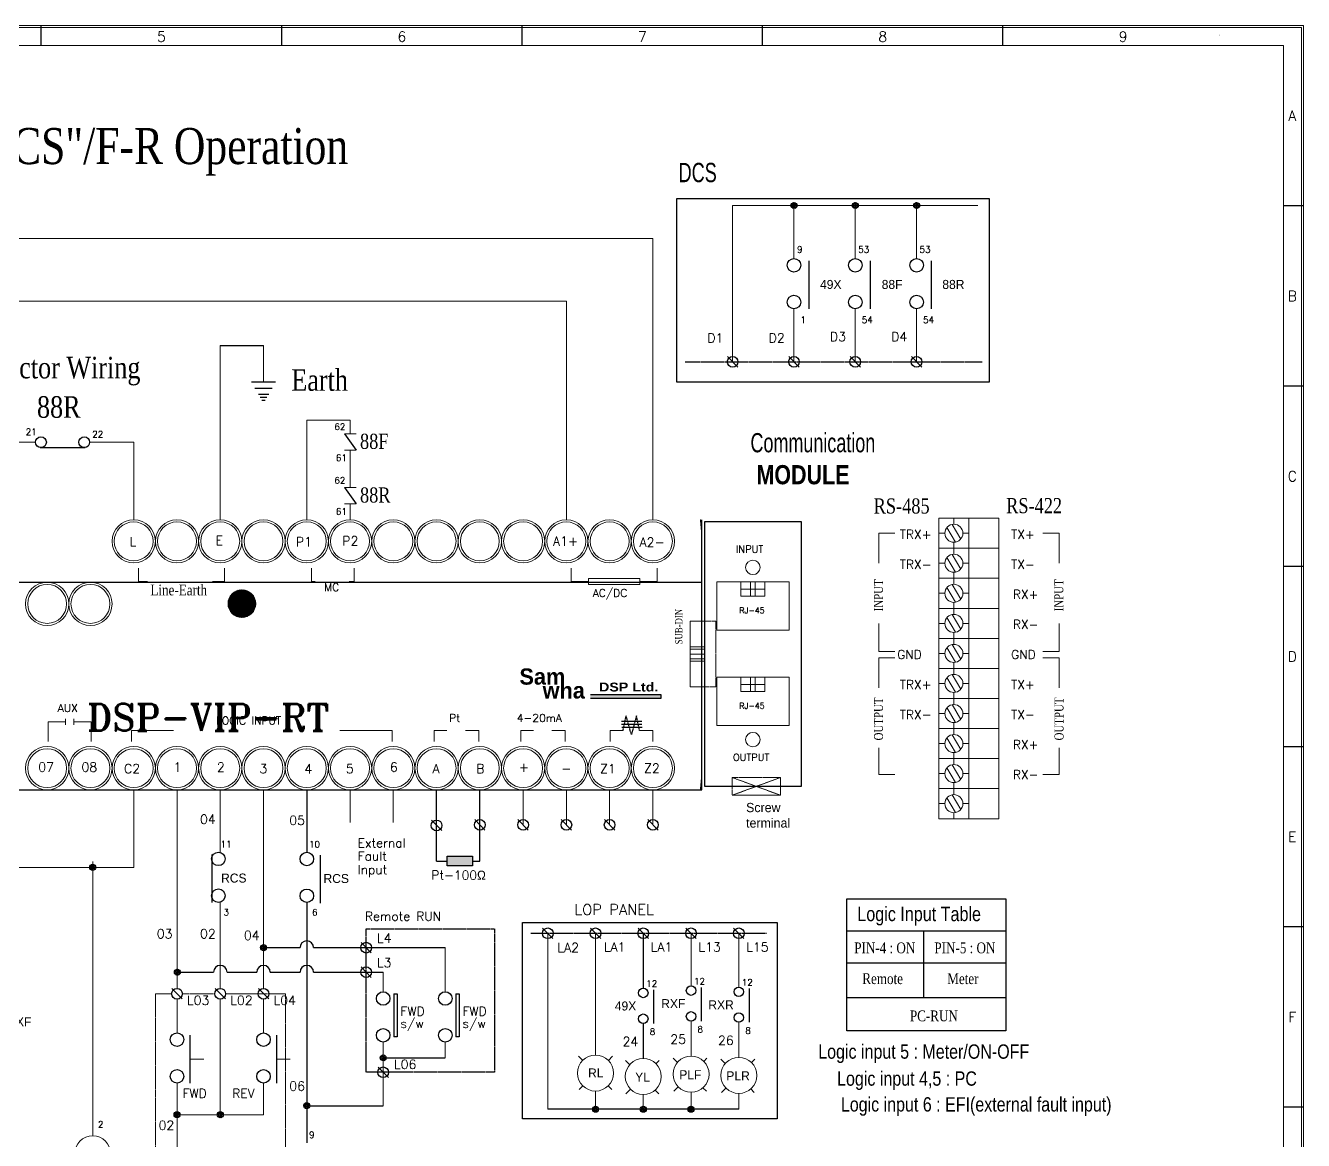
# Model space of a CAD drawing. Header units: millimetres. Extents: x 107 to 2900, y 85 to 3996.
# Drawn here: x 1315.5 to 1774.8, y 1522.7 to 1923.4 of the extents above; entities that cross this region are included whole.
import ezdxf
from ezdxf.enums import TextEntityAlignment as Align

# ---------------------------------------------------------------- set-up
doc = ezdxf.new("R2010")
doc.units = ezdxf.units.MM
doc.linetypes.add('DASHED2', pattern=[0.375, 0.25, -0.125])
for name, color, linetype in [('20', 2, 'Continuous'), ('30', 3, 'Continuous'), ('70', 7, 'Continuous')]:
    doc.layers.add(name, color=color, linetype=linetype)
doc.styles.add('ROMANS', font='ROMANS.shx', dxfattribs={"width": 0.7})
doc.styles.add('SIMPLEX', font='SIMPLEX')
doc.styles.add('SS', font='batang.ttc', dxfattribs={"width": 0.8})
doc.styles.get("Standard").update_dxf_attribs({"font": 'BareunDotumPro1.ttf'})
doc.styles.add('STYLE2', font='romant.shx')
doc.styles.add('굴림체', font='arial.ttf')

msp = doc.modelspace()

# ---------------------------------------------------------------- hatches: boundary and pattern name
for color, points in [(5, [(1518.518, 1681.477), (1518.518, 1682.917), (1543.799, 1682.917), (1543.799, 1681.477)]), (256, [(1467.053, 1624.814), (1467.053, 1621.348), (1476.173, 1621.348), (1476.173, 1624.814)])]:
    msp.add_hatch(color=color).paths.add_polyline_path(points)
at = {"layer": '70'}
h = msp.add_hatch(dxfattribs=at)
h.set_pattern_fill('ANSI33', color=256, scale=2.16, style=0)
h.set_pattern_definition([(45, (3332.21605, 1270.20087), (-0.38183766, 0.38183766), []), (45, (3332.5979, 1270.20087), (-0.38183766, 0.38183766), [0.27, -0.135])])
h.paths.add_polyline_path([(1591.671, 1859.802, 0.4142136), (1590.591, 1858.722, 0.4142136), (1591.671, 1857.642)])
h.paths.add_polyline_path([(1591.671, 1859.802), (1591.671, 1858.722), (1592.751, 1858.722, 0.4142136)])
h.paths.add_polyline_path([(1592.751, 1858.722), (1591.671, 1858.722), (1591.671, 1857.642, 0.4142136)])
h = msp.add_hatch(dxfattribs=at)
h.set_pattern_fill('ANSI33', color=256, scale=2.16, style=0)
h.set_pattern_definition([(45, (3354.2488, 1270.20087), (-0.38183766, 0.38183766), []), (45, (3354.63063, 1270.20087), (-0.38183766, 0.38183766), [0.27, -0.135])])
h.paths.add_polyline_path([(1613.704, 1859.802, 0.4142136), (1612.624, 1858.722, 0.4142136), (1613.704, 1857.642)])
h.paths.add_polyline_path([(1613.704, 1859.802), (1613.704, 1858.722), (1614.784, 1858.722, 0.4142136)])
h.paths.add_polyline_path([(1614.784, 1858.722), (1613.704, 1858.722), (1613.704, 1857.642, 0.4142136)])
h = msp.add_hatch(dxfattribs=at)
h.set_pattern_fill('ANSI33', color=256, scale=2.16, style=0)
h.set_pattern_definition([(45, (3376.28154, 1270.20087), (-0.38183766, 0.38183766), []), (45, (3376.6634, 1270.20087), (-0.38183766, 0.38183766), [0.27, -0.135])])
h.paths.add_polyline_path([(1635.737, 1859.802, 0.4142136), (1634.657, 1858.722, 0.4142136), (1635.737, 1857.642)])
h.paths.add_polyline_path([(1635.737, 1859.802), (1635.737, 1858.722), (1636.817, 1858.722, 0.4142136)])
h.paths.add_polyline_path([(1636.817, 1858.722), (1635.737, 1858.722), (1635.737, 1857.642, 0.4142136)])
at = {"layer": '70', "lineweight": 20}
h = msp.add_hatch(dxfattribs=at)
h.set_pattern_fill('ANSI31', color=3, scale=2.16, style=0)
h.set_pattern_definition([(45, (-10009.21755, 55074.73095), (-0.1909188309, 0.1909188309), [])])
h.paths.add_polyline_path([(1398.227, 1715.637, 1), (1388.277, 1715.637, 1)])
at = {"layer": '70'}
h = msp.add_hatch(dxfattribs=at)
h.set_pattern_fill('ANSI33', color=256, scale=2.16, style=0)
h.set_pattern_definition([(45, (3080.18646, 1032.2953), (-0.38183766, 0.38183766), []), (45, (3080.5683, 1032.2953), (-0.38183766, 0.38183766), [0.27, -0.135])])
h.paths.add_polyline_path([(1339.641, 1621.896, 0.4142136), (1338.561, 1620.816, 0.4142136), (1339.641, 1619.736)])
h.paths.add_polyline_path([(1339.641, 1621.896), (1339.641, 1620.816), (1340.721, 1620.816, 0.4142136)])
h.paths.add_polyline_path([(1340.721, 1620.816), (1339.641, 1620.816), (1339.641, 1619.736, 0.4142136)])
h = msp.add_hatch(dxfattribs=at)
h.set_pattern_fill('ANSI33', color=256, scale=2.16, style=0)
h.set_pattern_definition([(45, (3141.5819, 1003.45664), (-0.38183766, 0.38183766), []), (45, (3141.96374, 1003.45664), (-0.38183766, 0.38183766), [0.27, -0.135])])
h.paths.add_polyline_path([(1401.037, 1593.058, 0.4142136), (1399.957, 1591.978, 0.4142136), (1401.037, 1590.898)])
h.paths.add_polyline_path([(1401.037, 1593.058), (1401.037, 1591.978), (1402.117, 1591.978, 0.4142136)])
h.paths.add_polyline_path([(1402.117, 1591.978), (1401.037, 1591.978), (1401.037, 1590.898, 0.4142136)])
h = msp.add_hatch(dxfattribs=at)
h.set_pattern_fill('ANSI33', color=256, scale=2.16, style=0)
h.set_pattern_definition([(45, (3110.6278, 994.63194), (-0.38183766, 0.38183766), []), (45, (3111.0096, 994.63194), (-0.38183766, 0.38183766), [0.27, -0.135])])
h.paths.add_polyline_path([(1370.083, 1584.233, 0.4142136), (1369.003, 1583.153, 0.4142136), (1370.083, 1582.073)])
h.paths.add_polyline_path([(1370.083, 1584.233), (1370.083, 1583.153), (1371.163, 1583.153, 0.4142136)])
h.paths.add_polyline_path([(1371.163, 1583.153), (1370.083, 1583.153), (1370.083, 1582.073, 0.4142136)])
h = msp.add_hatch(dxfattribs=at)
h.set_pattern_fill('ANSI33', color=256, scale=2.16, style=0)
h.set_pattern_definition([(45, (3184.5885, 963.85696), (-0.38183766, 0.38183766), []), (45, (3184.97035, 963.85696), (-0.38183766, 0.38183766), [0.27, -0.135])])
h.paths.add_polyline_path([(1444.044, 1553.458, 0.4142136), (1442.964, 1552.378, 0.4142136), (1444.044, 1551.298)])
h.paths.add_polyline_path([(1444.044, 1553.458), (1444.044, 1552.378), (1445.124, 1552.378, 0.4142136)])
h.paths.add_polyline_path([(1445.124, 1552.378), (1444.044, 1552.378), (1444.044, 1551.298, 0.4142136)])
h = msp.add_hatch(dxfattribs=at)
h.set_pattern_fill('ANSI33', color=256, scale=2.16, style=0)
h.set_pattern_definition([(45, (3157.1197, 946.64255), (-0.38183766, 0.38183766), []), (45, (3157.50153, 946.64255), (-0.38183766, 0.38183766), [0.27, -0.135])])
h.paths.add_polyline_path([(1416.575, 1536.244, 0.4142136), (1415.495, 1535.164, 0.4142136), (1416.575, 1534.084)])
h.paths.add_polyline_path([(1416.575, 1536.244), (1416.575, 1535.164), (1417.655, 1535.164, 0.4142136)])
h.paths.add_polyline_path([(1417.655, 1535.164), (1416.575, 1535.164), (1416.575, 1534.084, 0.4142136)])
h = msp.add_hatch(dxfattribs=at)
h.set_pattern_fill('ANSI33', color=256, scale=2.16, style=0)
h.set_pattern_definition([(45, (3260.8963, 945.37885), (-0.38183766, 0.38183766), []), (45, (3261.27815, 945.37885), (-0.38183766, 0.38183766), [0.27, -0.135])])
h.paths.add_polyline_path([(1520.351, 1534.98, 0.4142136), (1519.271, 1533.9, 0.4142136), (1520.351, 1532.82)])
h.paths.add_polyline_path([(1520.351, 1534.98), (1520.351, 1533.9), (1521.431, 1533.9, 0.4142136)])
h.paths.add_polyline_path([(1521.431, 1533.9), (1520.351, 1533.9), (1520.351, 1532.82, 0.4142136)])
h = msp.add_hatch(dxfattribs=at)
h.set_pattern_fill('ANSI33', color=256, scale=2.16, style=0)
h.set_pattern_definition([(45, (3278.06096, 945.37885), (-0.38183766, 0.38183766), []), (45, (3278.4428, 945.37885), (-0.38183766, 0.38183766), [0.27, -0.135])])
h.paths.add_polyline_path([(1537.516, 1534.98, 0.4142136), (1536.436, 1533.9, 0.4142136), (1537.516, 1532.82)])
h.paths.add_polyline_path([(1537.516, 1534.98), (1537.516, 1533.9), (1538.596, 1533.9, 0.4142136)])
h.paths.add_polyline_path([(1538.596, 1533.9), (1537.516, 1533.9), (1537.516, 1532.82, 0.4142136)])
h = msp.add_hatch(dxfattribs=at)
h.set_pattern_fill('ANSI33', color=256, scale=2.16, style=0)
h.set_pattern_definition([(45, (3295.2254, 945.37885), (-0.38183766, 0.38183766), []), (45, (3295.6072, 945.37885), (-0.38183766, 0.38183766), [0.27, -0.135])])
h.paths.add_polyline_path([(1554.68, 1534.98, 0.4142136), (1553.6, 1533.9, 0.4142136), (1554.68, 1532.82)])
h.paths.add_polyline_path([(1554.68, 1534.98), (1554.68, 1533.9), (1555.76, 1533.9, 0.4142136)])
h.paths.add_polyline_path([(1555.76, 1533.9), (1554.68, 1533.9), (1554.68, 1532.82, 0.4142136)])
h = msp.add_hatch(dxfattribs=at)
h.set_pattern_fill('ANSI33', color=256, scale=2.16, style=0)
h.set_pattern_definition([(45, (3110.48443, 943.4247), (-0.38183766, 0.38183766), []), (45, (3110.86627, 943.4247), (-0.38183766, 0.38183766), [0.27, -0.135])])
h.paths.add_polyline_path([(1369.939, 1533.026, 0.4142136), (1368.859, 1531.946, 0.4142136), (1369.939, 1530.866)])
h.paths.add_polyline_path([(1369.939, 1533.026), (1369.939, 1531.946), (1371.019, 1531.946, 0.4142136)])
h.paths.add_polyline_path([(1371.019, 1531.946), (1369.939, 1531.946), (1369.939, 1530.866, 0.4142136)])
h = msp.add_hatch(dxfattribs=at)
h.set_pattern_fill('ANSI33', color=256, scale=2.16, style=0)
h.set_pattern_definition([(45, (3126.0229, 943.4247), (-0.38183766, 0.38183766), []), (45, (3126.4047, 943.4247), (-0.38183766, 0.38183766), [0.27, -0.135])])
h.paths.add_polyline_path([(1385.478, 1533.026, 0.4142136), (1384.398, 1531.946, 0.4142136), (1385.478, 1530.866)])
h.paths.add_polyline_path([(1385.478, 1533.026), (1385.478, 1531.946), (1386.558, 1531.946, 0.4142136)])
h.paths.add_polyline_path([(1386.558, 1531.946), (1385.478, 1531.946), (1385.478, 1530.866, 0.4142136)])

# ---------------------------------------------------------------- linework, layer by layer
at = {"color": 0, "lineweight": 15}
for p, q in [((1657.769, 1858.722), (1569.627, 1858.722)), ((1540.963, 1846.831), (1209.249, 1846.831)), ((1509.859, 1824.351), (1217.395, 1824.351)), ((1339.641, 1620.816), (1339.641, 1524.341)), ((1503.186, 1597.135), (1503.186, 1533.9)), ((1520.351, 1597.135), (1520.351, 1553.387))]:
    msp.add_line(p, q, dxfattribs=at)
at = {"color": 0}
for p, q in [((1596.967, 1838.864), (1596.967, 1821.592)), ((1619, 1838.864), (1619, 1821.592)), ((1641.033, 1838.864), (1641.033, 1821.592)), ((1571.481, 1800.667), (1567.774, 1804.42)), ((1593.514, 1800.667), (1589.807, 1804.42)), ((1615.546, 1800.667), (1611.839, 1804.42)), ((1637.579, 1800.667), (1633.872, 1804.42)), ((1465.077, 1634.035), (1461.371, 1637.788)), ((1480.626, 1634.248), (1476.919, 1638.001)), ((1496.171, 1634.25), (1492.464, 1638.002)), ((1511.723, 1634.25), (1508.016, 1638.002)), ((1527.265, 1634.25), (1523.558, 1638.002)), ((1542.817, 1634.25), (1539.11, 1638.002)), ((1382.432, 1625.499), (1382.432, 1608.227)), ((1421.336, 1625.19), (1421.336, 1607.918)), ((1505.04, 1595.259), (1501.333, 1599.012)), ((1522.204, 1595.259), (1518.497, 1599.012)), ((1539.367, 1595.259), (1535.661, 1599.012)), ((1556.531, 1595.259), (1552.825, 1599.012)), ((1573.696, 1595.259), (1569.989, 1599.012)), ((1439.775, 1590.101), (1436.068, 1593.854)), ((1439.775, 1581.277), (1436.068, 1585.029)), ((1371.793, 1573.531), (1368.086, 1577.284)), ((1387.331, 1573.531), (1383.624, 1577.284)), ((1402.89, 1573.531), (1399.183, 1577.284)), ((1447.844, 1575.325), (1447.844, 1559.976)), ((1449.028, 1575.325), (1449.028, 1559.976)), ((1470.139, 1575.325), (1470.139, 1559.976)), ((1471.323, 1575.325), (1471.323, 1559.976)), ((1541.192, 1576.826), (1541.192, 1564.735)), ((1558.356, 1577.666), (1558.356, 1565.575)), ((1575.521, 1577.246), (1575.521, 1565.155)), ((1374.546, 1560.557), (1374.546, 1543.285)), ((1405.644, 1560.557), (1405.644, 1543.285)), ((1445.898, 1545.305), (1442.191, 1549.057))]:
    msp.add_line(p, q, dxfattribs=at)
for p, q in [((1385.484, 1808.45), (1401.036, 1808.45)), ((1396.716, 1795.291), (1405.356, 1795.291)), ((1397.951, 1793.131), (1404.122, 1793.131)), ((1399.185, 1790.971), (1402.888, 1790.971)), ((1399.802, 1789.891), (1402.271, 1789.891)), ((1400.419, 1788.811), (1401.653, 1788.811)), ((1430.078, 1776.67), (1434.296, 1770.847)), ((1430.078, 1757.373), (1434.296, 1751.55)), ((1416.575, 1648.716), (1416.575, 1626.28)), ((1463.25, 1633.987), (1463.25, 1648.717)), ((1478.773, 1623.081), (1478.773, 1648.717)), ((1476.173, 1623.081), (1478.773, 1623.081)), ((1416.575, 1608.198), (1416.575, 1521.829)), ((1610.613, 1562.051), (1610.613, 1609.561)), ((1610.613, 1609.561), (1667.846, 1609.561)), ((1667.846, 1609.561), (1667.846, 1562.051)), ((1537.514, 1597.135), (1537.514, 1577.393)), ((1610.613, 1598.03), (1667.846, 1598.03)), ((1638.306, 1574.044), (1638.306, 1598.03)), ((1401.037, 1591.978), (1414.145, 1591.978)), ((1419.005, 1591.978), (1466.338, 1591.978)), ((1610.613, 1586.498), (1667.846, 1586.498)), ((1369.939, 1583.153), (1383.047, 1583.153)), ((1387.907, 1583.153), (1398.596, 1583.153)), ((1403.456, 1583.153), (1414.145, 1583.153)), ((1419.005, 1583.153), (1444.043, 1583.153)), ((1447.844, 1575.325), (1449.028, 1575.325)), ((1470.139, 1575.325), (1471.323, 1575.325)), ((1610.613, 1574.044), (1667.846, 1574.044)), ((1537.514, 1564.735), (1537.514, 1552.127)), ((1667.846, 1562.051), (1610.613, 1562.051)), ((1449.028, 1559.976), (1447.844, 1559.976)), ((1471.323, 1559.976), (1470.139, 1559.976)), ((1444.044, 1552.378), (1466.339, 1552.378)), ((1515.74, 1551.46), (1514.267, 1552.933)), ((1524.962, 1551.46), (1526.435, 1552.933)), ((1549.797, 1550.75), (1548.239, 1552.309)), ((1559.213, 1551.116), (1560.406, 1552.309)), ((1532.633, 1549.91), (1531.074, 1551.469)), ((1542.049, 1550.275), (1543.242, 1551.469)), ((1566.962, 1550.33), (1565.403, 1551.889)), ((1576.377, 1550.696), (1577.571, 1551.889)), ((1514.462, 1540.96), (1515.798, 1542.296)), ((1526.24, 1540.96), (1524.904, 1542.296)), ((1531.269, 1539.496), (1532.885, 1541.112)), ((1543.047, 1539.496), (1541.776, 1540.767)), ((1548.434, 1540.336), (1550.049, 1541.952)), ((1560.211, 1540.336), (1558.941, 1541.607)), ((1565.598, 1539.916), (1567.214, 1541.532)), ((1577.376, 1539.916), (1576.105, 1541.187)), ((1417.655, 1535.164), (1444.046, 1535.164)), ((1571.845, 1533.9), (1503.186, 1533.9))]:
    msp.add_line(p, q)
at = {"linetype": 'DASHED2'}
for p, q in [((1552.514, 1802.543), (1659.378, 1802.543)), ((1497.122, 1597.135), (1581.739, 1597.135))]:
    msp.add_line(p, q, dxfattribs=at)
at = {"color": 1, "lineweight": 15}
for p, q in [((1319.108, 1773.658), (1300.179, 1773.658)), ((1354.38, 1773.658), (1338.548, 1773.658))]:
    msp.add_line(p, q, dxfattribs=at)
at = {"linetype": 'ByBlock'}
msp.add_line((1320.721, 1771.742), (1336.935, 1771.742), dxfattribs=at)
at = {"color": 7, "lineweight": 30}
for p, q in [((1558.534, 1648.745), (1558.534, 1745.771)), ((1558.534, 1723.271), (1227.971, 1723.271)), ((1227.971, 1648.745), (1558.534, 1648.745))]:
    msp.add_line(p, q, dxfattribs=at)
at = {"color": 5}
for p, q in [((1518.518, 1682.917), (1543.799, 1682.917)), ((1543.799, 1681.477), (1518.518, 1681.477)), ((1543.799, 1682.917), (1543.799, 1681.477))]:
    msp.add_line(p, q, dxfattribs=at)
at = {"color": 7}
for p, q in [((1533.294, 1673.21), (1529.624, 1673.21)), ((1533.324, 1672.161), (1529.654, 1672.161)), ((1536.963, 1673.21), (1533.294, 1673.21)), ((1536.994, 1672.161), (1533.324, 1672.161)), ((1533.429, 1671.119), (1529.759, 1671.119)), ((1537.098, 1671.119), (1533.429, 1671.119))]:
    msp.add_line(p, q, dxfattribs=at)
at = {"color": 7, "linetype": 'DASHED2'}
for p, q in [((1530.235, 1670.034), (1531.388, 1675.259)), ((1533.222, 1668.592), (1531.388, 1675.259)), ((1535.057, 1675.259), (1533.222, 1668.592)), ((1536.21, 1670.034), (1535.057, 1675.259))]:
    msp.add_line(p, q, dxfattribs=at)
at = {"color": 1}
for q in [(1463.25, 1633.987), (1467.053, 1623.081)]:
    msp.add_line((1463.25, 1623.081), q, dxfattribs=at)
for points in [[(1549.555, 1861.284), (1661.869, 1861.284), (1661.869, 1795.25), (1549.555, 1795.25)], [(1494.12, 1601.063), (1585.576, 1601.063), (1585.576, 1530.434), (1494.12, 1530.434)]]:
    msp.add_lwpolyline(points, close=True, dxfattribs=at)
msp.add_lwpolyline([(1467.053, 1621.348), (1467.053, 1624.814), (1476.173, 1624.814), (1476.173, 1621.348)], close=True)
at = {"color": 3, "linetype": 'DASHED2'}
msp.add_lwpolyline([(1437.922, 1598.76), (1484, 1598.76), (1484, 1547.181), (1437.922, 1547.181)], close=True, dxfattribs=at)
at = {"color": 0}
for centre, radius in [((1591.671, 1837.244), 2.43), ((1613.704, 1837.244), 2.43), ((1635.737, 1837.244), 2.43), ((1591.671, 1824.022), 2.43), ((1613.704, 1824.022), 2.43), ((1635.737, 1824.022), 2.43), ((1569.627, 1802.543), 1.924), ((1591.66, 1802.543), 1.924), ((1613.693, 1802.543), 1.924), ((1635.726, 1802.543), 1.924), ((1463.224, 1635.911), 1.924), ((1478.773, 1636.125), 1.924), ((1494.317, 1636.126), 1.924), ((1509.869, 1636.126), 1.924), ((1525.412, 1636.126), 1.924), ((1540.964, 1636.126), 1.924), ((1384.815, 1623.879), 2.43), ((1416.586, 1623.85), 2.43), ((1384.815, 1610.657), 2.43), ((1416.586, 1610.628), 2.43), ((1503.186, 1597.135), 1.924), ((1520.351, 1597.135), 1.924), ((1537.514, 1597.135), 1.924), ((1554.678, 1597.135), 1.924), ((1571.842, 1597.136), 1.924), ((1437.922, 1591.978), 1.924), ((1437.922, 1583.153), 1.924), ((1369.939, 1575.408), 1.924), ((1385.477, 1575.408), 1.924), ((1401.037, 1575.408), 1.924), ((1444.043, 1573.705), 2.43), ((1466.338, 1573.705), 2.43), ((1537.514, 1575.692), 1.701), ((1554.678, 1576.532), 1.701), ((1571.843, 1576.112), 1.701), ((1537.514, 1566.436), 1.701), ((1554.678, 1567.276), 1.701), ((1571.843, 1566.856), 1.701), ((1444.043, 1560.483), 2.43), ((1466.338, 1560.483), 2.43), ((1369.939, 1558.937), 2.43), ((1401.037, 1558.937), 2.43), ((1369.939, 1545.715), 2.43), ((1401.037, 1545.715), 2.43), ((1444.044, 1547.181), 1.924)]:
    msp.add_circle(centre, radius, dxfattribs=at)
at = {"linetype": 'ByBlock'}
for centre in [(1321.052, 1773.658), (1336.604, 1773.658)]:
    msp.add_circle(centre, 1.944, dxfattribs=at)
at = {"color": 7, "lineweight": 15}
for centre, radius in [((1354.38, 1738.027), 7.774), ((1369.928, 1738.027), 7.774), ((1385.477, 1738.027), 7.774), ((1401.025, 1738.027), 7.774), ((1416.574, 1738.027), 7.775), ((1432.123, 1738.027), 7.774), ((1447.672, 1738.027), 7.775), ((1463.221, 1738.027), 7.774), ((1478.769, 1738.027), 7.774), ((1494.316, 1738.027), 7.774), ((1509.865, 1738.027), 7.775), ((1525.414, 1738.027), 7.774), ((1540.964, 1738.027), 7.775), ((1354.38, 1738.027), 6.997), ((1369.928, 1738.027), 6.996), ((1385.477, 1738.027), 6.997), ((1401.026, 1738.027), 6.996), ((1416.575, 1738.027), 6.995), ((1432.124, 1738.027), 6.997), ((1447.671, 1738.027), 6.996), ((1463.22, 1738.027), 6.997), ((1478.769, 1738.027), 6.996), ((1494.319, 1738.027), 6.998), ((1509.865, 1738.027), 6.997), ((1525.416, 1738.027), 6.997), ((1540.962, 1738.027), 6.996), ((1323.284, 1715.527), 7.774), ((1323.283, 1715.527), 6.996), ((1338.832, 1715.527), 7.774), ((1338.831, 1715.527), 6.997), ((1323.284, 1656.49), 7.774), ((1323.283, 1656.49), 6.996), ((1338.832, 1656.49), 7.774), ((1338.831, 1656.49), 6.997), ((1354.38, 1656.49), 7.774), ((1354.38, 1656.49), 6.997), ((1369.928, 1656.49), 7.774), ((1369.928, 1656.49), 6.996), ((1385.477, 1656.49), 7.774), ((1385.477, 1656.49), 6.997), ((1401.025, 1656.49), 7.774), ((1401.026, 1656.49), 6.996), ((1416.574, 1656.49), 7.775), ((1416.575, 1656.49), 6.995), ((1432.123, 1656.49), 7.774), ((1432.124, 1656.49), 6.997), ((1447.672, 1656.49), 7.775), ((1447.671, 1656.49), 6.996), ((1463.221, 1656.49), 7.774), ((1463.22, 1656.49), 6.997), ((1478.769, 1656.49), 7.774), ((1478.769, 1656.49), 6.996), ((1494.316, 1656.49), 7.774), ((1494.319, 1656.49), 6.998), ((1509.865, 1656.49), 7.775), ((1509.865, 1656.49), 6.997), ((1525.414, 1656.49), 7.774), ((1525.416, 1656.49), 6.997), ((1540.964, 1656.49), 7.775), ((1540.962, 1656.49), 6.996)]:
    msp.add_circle(centre, radius, dxfattribs=at)
at = {"color": 3, "lineweight": 15}
msp.add_circle((1393.252, 1715.637), 4.975, dxfattribs=at)
at = {"color": 0}
for centre in [(1416.575, 1591.978), (1385.477, 1583.153), (1401.026, 1583.153), (1416.575, 1583.153)]:
    msp.add_arc(centre, 2.43, 0, 180, dxfattribs=at)
at = {"color": 7, "lineweight": 15}
for points in [[(1558.037, 1745.771), (1558.037, 1745.759), (1558.028, 1745.75), (1558.019, 1745.75), (1558.007, 1745.75), (1557.999, 1745.759), (1557.999, 1745.771), (1557.999, 1745.78), (1558.007, 1745.791), (1558.019, 1745.791), (1558.028, 1745.791), (1558.037, 1745.78), (1558.037, 1745.771)], [(1558.552, 1657.61), (1558.552, 1657.598), (1558.546, 1657.592), (1558.534, 1657.592), (1558.523, 1657.592), (1558.512, 1657.598), (1558.512, 1657.61), (1558.512, 1657.62), (1558.523, 1657.629), (1558.534, 1657.629), (1558.546, 1657.629), (1558.552, 1657.62), (1558.552, 1657.61)], [(1558.037, 1648.745), (1558.037, 1648.736), (1558.028, 1648.727), (1558.019, 1648.727), (1558.007, 1648.727), (1557.999, 1648.736), (1557.999, 1648.745), (1557.999, 1648.757), (1558.007, 1648.766), (1558.019, 1648.766), (1558.028, 1648.766), (1558.037, 1648.757), (1558.037, 1648.745)]]:
    msp.add_open_spline(points, degree=3, knots=[0, 0, 0, 0, 1, 1, 1, 2, 2, 2, 3, 3, 3, 4, 4, 4, 4], dxfattribs=at)
for points in [[(1558.534, 1740.548), (1558.384, 1742.291), (1558.211, 1744.032), (1558.019, 1745.771)], [(1558.019, 1648.745), (1558.211, 1650.484), (1558.384, 1652.226), (1558.534, 1653.97)]]:
    msp.add_open_spline(points, degree=3, dxfattribs=at)
at = {"layer": '20', "color": 0, "lineweight": 13}
msp.add_lwpolyline([(961.092, 1400.687), (961.092, 1916.279), (1767.636, 1916.279), (1767.636, 1400.687)], dxfattribs=at)
at = {"layer": '30', "color": 0}
for p, q in [((1321.164, 1916.279), (1321.164, 1923.407)), ((1407.564, 1916.279), (1407.564, 1923.407)), ((1493.964, 1916.279), (1493.964, 1923.407)), ((1580.364, 1916.279), (1580.364, 1923.407)), ((1666.764, 1916.279), (1666.764, 1923.407)), ((1774.764, 1858.607), (1767.636, 1858.607)), ((1774.764, 1793.807), (1767.636, 1793.807)), ((1774.764, 1729.007), (1767.636, 1729.007)), ((1774.764, 1664.207), (1767.636, 1664.207)), ((1774.764, 1599.407), (1767.636, 1599.407)), ((1774.764, 1534.607), (1767.636, 1534.607))]:
    msp.add_line(p, q, dxfattribs=at)
at = {"layer": '70', "lineweight": 15}
for p, q in [((1569.627, 1858.722), (1569.627, 1802.543)), ((1591.671, 1858.722), (1591.671, 1839.674)), ((1613.704, 1858.722), (1613.704, 1839.674)), ((1635.737, 1858.722), (1635.737, 1839.674)), ((1540.964, 1745.771), (1540.963, 1846.831)), ((1509.86, 1745.771), (1509.859, 1824.351)), ((1591.66, 1821.592), (1591.66, 1802.543)), ((1613.693, 1821.592), (1613.693, 1802.543)), ((1635.726, 1821.592), (1635.726, 1802.543)), ((1385.484, 1745.771), (1385.484, 1808.45)), ((1401.036, 1795.291), (1401.036, 1808.45)), ((1416.571, 1745.771), (1416.57, 1781.548)), ((1432.119, 1781.548), (1416.57, 1781.548)), ((1432.119, 1776.67), (1432.119, 1781.548)), ((1540.964, 1762.365), (1540.963, 1778.94)), ((1434.296, 1776.67), (1430.078, 1776.67)), ((1434.296, 1770.847), (1430.078, 1770.847)), ((1432.119, 1770.847), (1432.119, 1757.373)), ((1432.119, 1757.373), (1432.119, 1762.252)), ((1434.296, 1757.373), (1430.078, 1757.373)), ((1434.296, 1751.55), (1430.078, 1751.55)), ((1432.119, 1751.55), (1432.119, 1745.801)), ((1665.322, 1746.335), (1643.722, 1746.335)), ((1643.722, 1746.335), (1643.722, 1735.535)), ((1649.122, 1746.335), (1649.122, 1744.175)), ((1654.522, 1746.335), (1654.522, 1735.535)), ((1665.322, 1746.335), (1665.322, 1735.535)), ((1627.965, 1740.935), (1622.122, 1740.935)), ((1622.122, 1740.935), (1622.122, 1730.135)), ((1645.882, 1740.935), (1643.722, 1740.935)), ((1646.659, 1743.041), (1649.714, 1737.75)), ((1648.53, 1744.121), (1651.585, 1738.83)), ((1654.522, 1740.935), (1652.362, 1740.935)), ((1681.079, 1740.935), (1686.922, 1740.935)), ((1686.922, 1740.935), (1686.922, 1730.135)), ((1649.122, 1737.695), (1649.122, 1735.535)), ((1665.322, 1735.535), (1643.722, 1735.535)), ((1665.322, 1735.535), (1643.722, 1735.535)), ((1643.722, 1735.535), (1643.722, 1724.735)), ((1646.659, 1732.241), (1649.714, 1726.95)), ((1648.53, 1733.321), (1651.585, 1728.03)), ((1649.122, 1735.535), (1649.122, 1733.375)), ((1654.522, 1735.535), (1654.522, 1724.735)), ((1665.322, 1735.535), (1665.322, 1724.735)), ((1356.06, 1723.607), (1356.06, 1728.428)), ((1386.96, 1723.607), (1386.96, 1728.428)), ((1418.262, 1723.607), (1418.262, 1728.428)), ((1433.615, 1723.607), (1433.615, 1728.428)), ((1511.558, 1723.607), (1511.558, 1728.428)), ((1542.463, 1723.607), (1542.463, 1728.428)), ((1645.882, 1730.135), (1643.722, 1730.135)), ((1649.122, 1726.895), (1649.122, 1724.735)), ((1654.522, 1730.135), (1652.362, 1730.135)), ((1359.364, 1723.607), (1356.06, 1723.607)), ((1382.684, 1723.607), (1386.96, 1723.607)), ((1419.639, 1723.607), (1418.262, 1723.607)), ((1431.827, 1723.607), (1433.615, 1723.607)), ((1517.779, 1723.607), (1511.558, 1723.607)), ((1517.779, 1724.627), (1536.243, 1724.627)), ((1517.779, 1722.518), (1517.779, 1724.627)), ((1536.243, 1722.518), (1517.779, 1722.518)), ((1536.243, 1722.518), (1536.243, 1724.627)), ((1536.243, 1723.607), (1542.463, 1723.607)), ((1665.322, 1724.735), (1643.722, 1724.735)), ((1665.322, 1724.735), (1643.722, 1724.735)), ((1643.722, 1724.735), (1643.722, 1713.935)), ((1648.53, 1722.521), (1651.585, 1717.23)), ((1649.122, 1724.735), (1649.122, 1722.575)), ((1654.522, 1724.735), (1654.522, 1713.935)), ((1665.322, 1724.735), (1665.322, 1713.935)), ((1645.882, 1719.335), (1643.722, 1719.335)), ((1646.659, 1721.441), (1649.714, 1716.15)), ((1654.522, 1719.335), (1652.362, 1719.335)), ((1643.722, 1713.935), (1643.722, 1703.135)), ((1665.322, 1713.935), (1643.722, 1713.935)), ((1665.322, 1713.935), (1643.722, 1713.935)), ((1649.122, 1716.095), (1649.122, 1713.935)), ((1649.122, 1713.935), (1649.122, 1711.775)), ((1654.522, 1713.935), (1654.522, 1703.135)), ((1665.322, 1713.935), (1665.322, 1703.135)), ((1554.327, 1709.268), (1554.327, 1685.723)), ((1554.327, 1709.268), (1559.585, 1709.268)), ((1559.585, 1709.268), (1559.585, 1685.723)), ((1622.122, 1708.535), (1622.122, 1698.397)), ((1645.882, 1708.535), (1643.722, 1708.535)), ((1646.659, 1710.641), (1649.714, 1705.35)), ((1648.53, 1711.721), (1651.585, 1706.43)), ((1654.522, 1708.535), (1652.362, 1708.535)), ((1686.922, 1708.535), (1686.922, 1698.397)), ((1649.122, 1705.295), (1649.122, 1703.135)), ((1559.585, 1700.092), (1554.327, 1700.092)), ((1554.327, 1694.898), (1554.327, 1700.092)), ((1559.585, 1694.898), (1559.585, 1700.092)), ((1665.322, 1703.135), (1643.722, 1703.135)), ((1665.322, 1703.135), (1643.722, 1703.135)), ((1643.722, 1703.135), (1643.722, 1692.335)), ((1646.659, 1699.841), (1649.714, 1694.55)), ((1648.53, 1700.921), (1651.585, 1695.63)), ((1649.122, 1703.135), (1649.122, 1700.975)), ((1654.522, 1703.135), (1654.522, 1692.335)), ((1665.322, 1703.135), (1665.322, 1692.335)), ((1559.585, 1699.226), (1554.327, 1699.226)), ((1554.327, 1697.495), (1559.585, 1697.495)), ((1559.585, 1697.495), (1554.327, 1697.495)), ((1559.585, 1695.764), (1554.327, 1695.764)), ((1559.585, 1694.898), (1554.327, 1694.898)), ((1627.965, 1698.397), (1622.122, 1698.397)), ((1627.965, 1696.149), (1622.122, 1696.149)), ((1622.122, 1696.149), (1622.122, 1685.349)), ((1645.882, 1697.735), (1643.722, 1697.735)), ((1654.522, 1697.735), (1652.362, 1697.735)), ((1681.079, 1698.397), (1686.922, 1698.397)), ((1681.079, 1696.149), (1686.922, 1696.149)), ((1686.922, 1696.149), (1686.922, 1685.349)), ((1665.322, 1692.335), (1643.722, 1692.335)), ((1665.322, 1692.335), (1643.722, 1692.335)), ((1643.722, 1692.335), (1643.722, 1681.535)), ((1648.53, 1690.121), (1651.585, 1684.83)), ((1649.122, 1694.495), (1649.122, 1692.335)), ((1649.122, 1692.335), (1649.122, 1690.175)), ((1654.522, 1692.335), (1654.522, 1681.535)), ((1665.322, 1692.335), (1665.322, 1681.535)), ((1559.585, 1685.723), (1554.327, 1685.723)), ((1645.882, 1686.935), (1643.722, 1686.935)), ((1646.659, 1689.041), (1649.714, 1683.75)), ((1654.522, 1686.935), (1652.362, 1686.935)), ((1665.322, 1681.535), (1643.722, 1681.535)), ((1665.322, 1681.535), (1643.722, 1681.535)), ((1643.722, 1681.535), (1643.722, 1670.735)), ((1649.122, 1683.695), (1649.122, 1681.535)), ((1649.122, 1681.535), (1649.122, 1679.375)), ((1654.522, 1681.535), (1654.522, 1670.735)), ((1665.322, 1681.535), (1665.322, 1670.735)), ((1646.659, 1678.241), (1649.714, 1672.95)), ((1648.53, 1679.321), (1651.585, 1674.03)), ((1323.689, 1673.145), (1323.689, 1666.088)), ((1329.91, 1673.145), (1323.689, 1673.145)), ((1329.91, 1674.233), (1329.91, 1672.124)), ((1332.822, 1674.233), (1332.822, 1672.124)), ((1332.822, 1673.145), (1339.042, 1673.145)), ((1339.045, 1673.145), (1339.045, 1666.088)), ((1645.882, 1676.135), (1643.722, 1676.135)), ((1649.122, 1672.895), (1649.122, 1670.735)), ((1654.522, 1676.135), (1652.362, 1676.135)), ((1368.642, 1670.034), (1353.525, 1670.034)), ((1353.525, 1670.034), (1353.525, 1666.088)), ((1447.295, 1670.034), (1428.417, 1670.034)), ((1447.295, 1670.034), (1447.295, 1666.088)), ((1466.951, 1670.034), (1462.362, 1670.034)), ((1462.362, 1670.034), (1462.362, 1666.088)), ((1473.597, 1670.034), (1478.385, 1670.034)), ((1478.385, 1670.034), (1478.385, 1666.088)), ((1493.459, 1670.034), (1493.459, 1666.088)), ((1498.049, 1670.034), (1493.459, 1670.034)), ((1504.694, 1670.034), (1509.482, 1670.034)), ((1509.482, 1670.034), (1509.482, 1666.088)), ((1525.645, 1670.034), (1525.645, 1666.088)), ((1530.235, 1670.034), (1525.645, 1670.034)), ((1536.21, 1670.034), (1540.998, 1670.034)), ((1540.998, 1670.034), (1540.998, 1666.088)), ((1665.322, 1670.735), (1643.722, 1670.735)), ((1665.322, 1670.735), (1643.722, 1670.735)), ((1643.722, 1670.735), (1643.722, 1659.935)), ((1646.659, 1667.441), (1649.714, 1662.15)), ((1648.53, 1668.521), (1651.585, 1663.23)), ((1649.122, 1670.735), (1649.122, 1668.575)), ((1654.522, 1670.735), (1654.522, 1659.935)), ((1665.322, 1670.735), (1665.322, 1659.935)), ((1622.122, 1663.749), (1622.122, 1654.171)), ((1645.882, 1665.335), (1643.722, 1665.335)), ((1654.522, 1665.335), (1652.362, 1665.335)), ((1686.922, 1663.749), (1686.922, 1654.171)), ((1665.322, 1659.935), (1643.722, 1659.935)), ((1665.322, 1659.935), (1643.722, 1659.935)), ((1665.322, 1659.935), (1643.722, 1659.935)), ((1643.722, 1659.935), (1643.722, 1649.135)), ((1649.122, 1662.095), (1649.122, 1659.935)), ((1649.122, 1659.935), (1649.122, 1657.775)), ((1654.522, 1659.935), (1654.522, 1649.135)), ((1665.322, 1659.935), (1665.322, 1649.135)), ((1627.965, 1654.171), (1622.122, 1654.171)), ((1645.882, 1654.535), (1643.722, 1654.535)), ((1646.659, 1656.641), (1649.714, 1651.35)), ((1648.53, 1657.721), (1651.585, 1652.43)), ((1654.522, 1654.535), (1652.362, 1654.535)), ((1681.079, 1654.171), (1686.922, 1654.171)), ((1665.322, 1649.135), (1643.722, 1649.135)), ((1665.322, 1649.135), (1643.722, 1649.135)), ((1643.722, 1649.135), (1643.722, 1638.335)), ((1649.122, 1651.295), (1649.122, 1649.135)), ((1649.122, 1649.135), (1649.122, 1646.975)), ((1654.522, 1649.135), (1654.522, 1638.335)), ((1665.322, 1649.135), (1665.322, 1638.335)), ((1354.387, 1620.816), (1354.387, 1648.717)), ((1369.939, 1577.332), (1369.939, 1648.716)), ((1385.477, 1626.218), (1385.477, 1648.716)), ((1401.037, 1577.332), (1401.036, 1648.717)), ((1432.113, 1637.014), (1432.113, 1648.716)), ((1447.662, 1637.014), (1447.662, 1648.716)), ((1494.317, 1636.126), (1494.317, 1648.716)), ((1509.869, 1636.126), (1509.869, 1648.716)), ((1525.412, 1636.126), (1525.411, 1648.716)), ((1540.964, 1636.126), (1540.963, 1648.715)), ((1646.659, 1645.841), (1649.714, 1640.55)), ((1648.53, 1646.921), (1651.585, 1641.63)), ((1645.882, 1643.735), (1643.722, 1643.735)), ((1649.122, 1640.495), (1649.122, 1638.335)), ((1654.522, 1643.735), (1652.362, 1643.735)), ((1665.322, 1638.335), (1643.722, 1638.335)), ((1354.388, 1620.816), (1354.388, 1632.151)), ((1339.658, 1622.929), (1339.658, 1524.341)), ((1310.154, 1620.816), (1354.388, 1620.816)), ((1385.477, 1577.332), (1385.477, 1608.319)), ((1416.575, 1535.164), (1416.575, 1599.483)), ((1554.678, 1578.233), (1554.678, 1597.135)), ((1571.843, 1577.813), (1571.842, 1597.135)), ((1466.338, 1591.978), (1466.338, 1576.135)), ((1444.043, 1583.153), (1444.043, 1576.135)), ((1369.939, 1566.329), (1369.939, 1573.483)), ((1385.478, 1566.329), (1385.478, 1573.483)), ((1401.037, 1566.329), (1401.037, 1573.483)), ((1369.939, 1566.329), (1369.939, 1561.367)), ((1385.478, 1566.329), (1385.478, 1531.946)), ((1401.037, 1566.329), (1401.037, 1561.367)), ((1554.678, 1552.967), (1554.678, 1565.575)), ((1571.843, 1552.547), (1571.843, 1565.155)), ((1444.046, 1535.164), (1444.043, 1558.053)), ((1466.339, 1552.378), (1466.338, 1558.053)), ((1379.547, 1551.921), (1374.546, 1551.921)), ((1410.645, 1551.921), (1405.644, 1551.921)), ((1369.939, 1543.285), (1369.939, 1520.344)), ((1401.037, 1543.285), (1401.037, 1531.946)), ((1520.351, 1533.9), (1520.35, 1540.427)), ((1537.516, 1533.9), (1537.515, 1539.167)), ((1554.68, 1533.9), (1554.679, 1540.007)), ((1571.845, 1533.9), (1571.843, 1539.587)), ((1369.939, 1531.946), (1401.037, 1531.946))]:
    msp.add_line(p, q, dxfattribs=at)
at = {"layer": '70', "color": 1, "lineweight": 15}
msp.add_line((1354.38, 1745.771), (1354.38, 1773.658), dxfattribs=at)
at = {"layer": '70', "lineweight": 30}
for p, q in [((1559.585, 1649.886), (1559.585, 1745.104)), ((1559.585, 1745.104), (1594.21, 1745.104)), ((1594.21, 1745.104), (1594.21, 1649.886)), ((1594.21, 1649.886), (1559.585, 1649.886))]:
    msp.add_line(p, q, dxfattribs=at)
at = {"layer": '70', "color": 4, "lineweight": 15}
for p, q in [((1563.913, 1706.151), (1563.913, 1723.464)), ((1563.913, 1723.464), (1589.881, 1723.464)), ((1572.569, 1718.27), (1572.569, 1723.464)), ((1576.032, 1718.27), (1576.032, 1723.464)), ((1577.763, 1723.464), (1577.763, 1718.27)), ((1581.225, 1723.464), (1581.225, 1718.27)), ((1589.881, 1723.464), (1589.881, 1706.151)), ((1572.569, 1720.867), (1581.225, 1720.867)), ((1572.569, 1718.27), (1581.225, 1718.27)), ((1589.881, 1706.151), (1563.913, 1706.151)), ((1563.913, 1689.19), (1589.881, 1689.19)), ((1563.913, 1671.877), (1563.913, 1689.19)), ((1572.569, 1683.996), (1572.569, 1689.19)), ((1572.569, 1686.593), (1581.225, 1686.593)), ((1576.032, 1683.996), (1576.032, 1689.19)), ((1577.763, 1689.19), (1577.763, 1683.996)), ((1581.225, 1689.19), (1581.225, 1683.996)), ((1589.881, 1689.19), (1589.881, 1671.877)), ((1572.569, 1683.996), (1581.225, 1683.996)), ((1589.881, 1671.877), (1563.913, 1671.877))]:
    msp.add_line(p, q, dxfattribs=at)
at = {"layer": '70', "linetype": 'DASHED2', "lineweight": 15}
for p, q in [((1558.534, 1681.08), (1558.534, 1713.48)), ((1559.585, 1709.268), (1563.618, 1709.268)), ((1563.618, 1709.268), (1563.618, 1685.723)), ((1558.534, 1700.52), (1558.534, 1694.04)), ((1563.618, 1685.723), (1557.853, 1685.723))]:
    msp.add_line(p, q, dxfattribs=at)
at = {"layer": '70', "color": 0, "linetype": 'DASHED2', "lineweight": 13}
for p, q in [((1586.79, 1646.746), (1569.478, 1653.139)), ((1569.478, 1646.746), (1586.79, 1653.139)), ((1586.79, 1653.139), (1569.478, 1653.139)), ((1569.478, 1653.139), (1569.478, 1646.746))]:
    msp.add_line(p, q, dxfattribs=at)
at = {"layer": '70', "lineweight": 13}
for p, q in [((1577.98, 1649.886), (1569.478, 1646.746)), ((1586.79, 1646.746), (1578.287, 1649.886)), ((1586.79, 1646.746), (1586.79, 1653.139)), ((1569.478, 1646.746), (1586.79, 1646.746)), ((1569.478, 1646.746), (1586.79, 1646.746))]:
    msp.add_line(p, q, dxfattribs=at)
at = {"layer": '70', "color": 1, "linetype": 'DASHED2', "lineweight": 15}
for p, q in [((1362.167, 1575.408), (1368.015, 1575.408)), ((1362.167, 1472.809), (1362.167, 1575.408)), ((1371.864, 1575.408), (1383.553, 1575.408)), ((1387.402, 1575.408), (1408.959, 1575.408)), ((1393.265, 1575.408), (1399.112, 1575.408)), ((1408.959, 1575.408), (1408.959, 1493.316))]:
    msp.add_line(p, q, dxfattribs=at)
at = {"layer": '70', "color": 0, "lineweight": 13}
for points in [[(1774.764, 1340.207), (953.964, 1340.207), (953.964, 1923.407), (1774.764, 1923.407)], [(1774.116, 1340.855), (954.612, 1340.855), (954.612, 1922.759), (1774.116, 1922.759)]]:
    msp.add_lwpolyline(points, close=True, dxfattribs=at)
at = {"layer": '70'}
for centre in [(1591.671, 1858.722), (1613.704, 1858.722), (1635.737, 1858.722), (1339.641, 1620.816), (1401.037, 1591.978), (1370.083, 1583.153), (1444.044, 1552.378), (1416.575, 1535.164), (1520.351, 1533.9), (1537.516, 1533.9), (1554.68, 1533.9), (1369.939, 1531.946), (1385.478, 1531.946)]:
    msp.add_circle(centre, 1.08, dxfattribs=at)
at = {"layer": '70', "lineweight": 15}
for centre, radius in [((1649.122, 1740.935), 3.24), ((1649.122, 1730.135), 3.24), ((1576.897, 1728.658), 2.597), ((1649.122, 1719.335), 3.24), ((1649.122, 1708.535), 3.24), ((1649.122, 1697.735), 3.24), ((1649.122, 1686.935), 3.24), ((1649.122, 1676.135), 3.24), ((1576.897, 1666.769), 2.597), ((1649.122, 1665.335), 3.24), ((1649.122, 1654.535), 3.24), ((1649.122, 1643.735), 3.24), ((1520.351, 1546.907), 6.48), ((1554.678, 1546.487), 6.48), ((1571.842, 1546.067), 6.48), ((1537.513, 1545.647), 6.48), ((1339.641, 1517.861), 6.48)]:
    msp.add_circle(centre, radius, dxfattribs=at)
at = {"layer": '70', "color": 0}
msp.add_solid([(1744.528, 1919.74), (1744.657, 1919.74), (1744.592, 1920.129)], dxfattribs=at)

# ---------------------------------------------------------------- texts
at = {"color": 0, "width": 0.8}
for s, height, style, p in [('"LOP"-"rCS"/F-R Operation', 12.96, 'SS', (1251.462, 1873.62)), ('Earth', 7.776, 'SS', (1411.026, 1792.117)), ('88R', 7.776, 'SS', (1319.617, 1782.418)), ('88F', 5.4432, 'SS', (1435.703, 1771.249)), ('88R', 5.4432, 'SS', (1435.703, 1751.952)), ('RS-485', 5.4432, 'SS', (1620.309, 1748.005)), ('RS-422', 5.4432, 'SS', (1667.923, 1748.139)), ('Line-Earth', 3.888, 'SS', (1360.381, 1718.598)), ('Logic Input Table', 5.184, '굴림체', (1614.437, 1601.502)), ('PIN-4 : ON', 3.888, 'SS', (1613.335, 1589.958)), ('PIN-5 : ON', 3.888, 'SS', (1642.138, 1589.958)), ('Remote', 3.888, 'SS', (1616.227, 1578.891)), ('Meter', 3.888, 'SS', (1646.768, 1578.891)), ('PC-RUN', 3.888, 'SS', (1633.342, 1565.511))]:
    msp.add_text(s, height=height, dxfattribs=dict(at, style=style)).set_placement(p)
at = {"color": 0, "style": 'STYLE2'}
for s, height, p in [('9', 2.306, (1592.736, 1841.775)), ('53', 2.3063, (1614.769, 1841.775)), ('53', 2.3063, (1636.801, 1841.775)), ('1', 2.306, (1593.993, 1816.496)), ('54', 2.3063, (1616.025, 1816.496)), ('54', 2.3063, (1638.058, 1816.496)), ('D1', 3.2947, (1560.506, 1809.473)), ('D2', 3.2947, (1582.55, 1809.473)), ('D3', 3.2947, (1604.583, 1809.945)), ('D4', 3.2947, (1626.615, 1809.945)), ('21', 2.3063, (1315.553, 1776.212)), ('22', 2.3063, (1339.471, 1775.368)), ('62', 2.3063, (1426.486, 1778.061)), ('61', 2.3063, (1427.049, 1766.885)), ('62', 2.3063, (1426.486, 1758.765)), ('61', 2.3063, (1427.049, 1747.588)), ('TRX+', 3.211, (1629.721, 1738.921)), ('TX+', 3.211, (1669.69, 1738.921)), ('L', 3.295, (1352.867, 1736.26)), ('E', 3.295, (1383.791, 1736.703)), ('P1', 3.2947, (1412.64, 1736.21)), ('P2', 3.2947, (1429.324, 1736.525)), ('A1+', 3.2947, (1505.054, 1736.447)), ('A2-', 3.2947, (1536.158, 1736.066)), ('INPUT', 2.5736, (1570.817, 1733.919)), ('TRX-', 3.211, (1629.721, 1728.121)), ('TX-', 3.211, (1669.69, 1728.121)), ('MC', 2.8149, (1422.783, 1720.128)), ('AC/DC', 2.8149, (1519.367, 1718.026)), ('RX+', 3.211, (1670.331, 1717.342)), ('RJ-45', 2.0589, (1572.034, 1712.149)), ('RX-', 3.211, (1670.331, 1706.542)), ('GND', 3.211, (1628.774, 1695.742)), ('GND', 3.211, (1669.72, 1695.742)), ('TRX+', 3.211, (1629.721, 1684.921)), ('TX+', 3.211, (1669.69, 1684.921)), ('AUX', 2.8149, (1327.042, 1676.681)), ('DSP-VIP-RT', 9.6796, (1337.554, 1669.895)), ('RJ-45', 2.0589, (1572.034, 1677.875)), ('TRX-', 3.211, (1629.721, 1674.121)), ('TX-', 3.211, (1669.69, 1674.121)), ('LOGIC INPUT', 2.8149, (1384.006, 1672.191)), ('Pt', 2.8149, (1467.704, 1673.107)), ('4-20mA', 2.8149, (1492.076, 1673.107)), ('RX+', 3.211, (1670.331, 1663.342)), ('07', 3.2947, (1320.054, 1655.216)), ('08', 3.2947, (1335.602, 1655.216)), ('C2', 3.2947, (1350.897, 1654.669)), ('1', 3.295, (1368.715, 1655.216)), ('2', 3.295, (1384.264, 1655.216)), ('3', 3.295, (1399.559, 1654.669)), ('5', 3.295, (1430.663, 1654.669)), ('6', 3.295, (1446.472, 1655.216)), ('A', 3.295, (1461.767, 1654.669)), ('B', 3.295, (1477.439, 1654.669)), ('+', 3.295, (1492.764, 1655.216)), ('Z1', 3.2947, (1521.972, 1654.669)), ('Z2', 3.2947, (1537.782, 1654.835)), ('OUTPUT', 2.5736, (1569.726, 1659.126)), ('4', 3.295, (1415.673, 1654.608)), ('-', 3.295, (1508.059, 1654.669)), ('RX-', 3.211, (1670.331, 1652.542)), ('04', 3.2947, (1378.213, 1636.49)), ('05', 3.2947, (1410.275, 1636.087)), ('11', 2.3063, (1385.612, 1628.018)), ('10', 2.3063, (1417.383, 1627.988)), ('Pt-100Ω', 3.211, (1461.364, 1616.448)), ('3', 2.306, (1386.673, 1603.525)), ('6', 2.306, (1418.443, 1603.495)), ('03', 3.2947, (1362.675, 1595.31)), ('02', 3.2947, (1378.213, 1595.31)), ('04', 3.2947, (1393.993, 1594.719)), ('L4', 3.2947, (1441.793, 1593.757)), ('LA2', 3.2947, (1506.642, 1590.377)), ('LA1', 3.2947, (1523.33, 1590.585)), ('LA1', 3.2947, (1540.166, 1590.585)), ('L13', 3.2947, (1557.33, 1590.585)), ('L15', 3.2947, (1574.495, 1590.585)), ('L3', 3.2947, (1441.793, 1584.933)), ('12', 2.3063, (1538.579, 1577.906)), ('12', 2.3063, (1555.743, 1578.746)), ('12', 2.3063, (1572.908, 1578.326)), ('L03', 3.2947, (1373.533, 1571.382)), ('L02', 3.2947, (1389.071, 1571.382)), ('L04', 3.2947, (1404.631, 1571.382)), ('FWD', 3.211, (1450.245, 1567.529)), ('FWD', 3.211, (1472.54, 1567.529)), ('s/w', 3.211, (1450.245, 1563.101)), ('s/w', 3.211, (1472.54, 1563.101)), ('8', 2.306, (1539.836, 1560.596)), ('8', 2.306, (1557, 1561.436)), ('8', 2.306, (1574.164, 1561.016)), ('24', 3.2947, (1530.048, 1556.581)), ('25', 3.2947, (1547.212, 1557.421)), ('26', 3.2947, (1564.376, 1557.001)), ('L06', 3.2947, (1447.916, 1548.382)), ('06', 3.2947, (1410.275, 1540.573)), ('FWD', 3.211, (1371.948, 1537.995)), ('REV', 3.211, (1389.853, 1537.995)), ('2', 2.306, (1341.509, 1527.293)), ('02', 3.2947, (1363.309, 1526.471)), ('9', 2.306, (1417.383, 1523.537))]:
    msp.add_text(s, height=height, dxfattribs=at).set_placement(p)
at = {"color": 0, "linetype": 'Continuous'}
for s, p in [('49X', (1604.896, 1830.356)), ('88F', (1626.929, 1830.356)), ('88R', (1648.961, 1830.356)), ('RCS', (1390.35, 1616.992)), ('RCS', (1427.156, 1616.823)), ('49X', (1531.127, 1571.015)), ('RXF', (1548.291, 1571.855)), ('RXR', (1565.456, 1571.435)), ('RXF', (1313.28, 1565.344)), ('RL', (1520.448, 1546.946)), ('PLF', (1554.42, 1546.323)), ('YL', (1537.256, 1545.482)), ('PLR', (1571.584, 1545.903))]:
    msp.add_text(s, height=3.24, dxfattribs=at).set_placement(p, align=Align.MIDDLE)
at = {"color": 1, "style": 'SS', "width": 0.8}
msp.add_text('* Safety Factor Wiring', height=7.776, dxfattribs=at).set_placement((1270.432, 1796.59))
at = {"color": 0, "style": 'SS', "width": 0.8}
for s, height, p in [('INPUT', 3.24, (1623.667, 1712.846)), ('INPUT', 3.24, (1688.466, 1712.846)), ('SUB-DIN', 2.5969, (1551.563, 1701.006)), ('OUTPUT', 3.24, (1623.667, 1666.462)), ('OUTPUT', 3.24, (1688.539, 1666.462))]:
    msp.add_text(s, height=height, rotation=90, dxfattribs=at).set_placement(p)
at = {"color": 1, "style": 'STYLE2'}
for s, p in [('External', (1434.884, 1628.024)), ('Fault', (1434.884, 1623.264)), ('Input', (1434.884, 1618.397))]:
    msp.add_text(s, height=3.211, dxfattribs=at).set_placement(p)
at = {"style": 'STYLE2'}
msp.add_text('LOP PANEL', height=3.8532, dxfattribs=at).set_placement((1512.747, 1603.748))
at = {"color": 3, "style": 'STYLE2'}
msp.add_text('Remote RUN', height=3.211, dxfattribs=at).set_placement((1437.489, 1601.661))
at = {"color": 3, "style": '굴림체', "width": 0.8}
for s, p in [('        Logic input 5 : Meter/ON-OFF', (1587.596, 1552.054)), ('   Logic input 4,5 : PC ', (1602.371, 1542.357)), ('  Logic input 6 : EFI(external fault input)', (1605.326, 1533.08))]:
    msp.add_text(s, height=5.1516, dxfattribs=at).set_placement(p)
at = {"color": 20, "insert": (1493.006, 1692.342), "char_height": 5.832, "width": 20.9576, "attachment_point": 1}
msp.add_mtext('{\\fPump Demi Bold LET|b0|i0|c0|p2;Sam}', dxfattribs=at)
at = {"color": 5, "insert": (1501.355, 1687.351), "char_height": 5.832, "width": 20.9576, "attachment_point": 1}
msp.add_mtext('{\\fPump Demi Bold LET|b0|i0|c0|p2;wha}', dxfattribs=at)
at = {"color": 0, "insert": (1521.617, 1687.249), "char_height": 3.19884, "width": 28.36295, "attachment_point": 1}
msp.add_mtext('{\\fArial Black|b0|i0|c0|p34;DSP Ltd.}', dxfattribs=at)
at = {"layer": '30', "color": 0, "style": 'SIMPLEX'}
for s, p in [('5', (1364.364, 1919.42)), ('6', (1450.764, 1919.42)), ('7', (1537.164, 1919.42)), ('8', (1623.564, 1919.42)), ('9', (1709.964, 1919.42)), ('A', (1770.768, 1891.007)), ('B', (1770.768, 1826.207)), ('C', (1770.768, 1761.407)), ('D', (1770.768, 1696.607)), ('E', (1770.768, 1631.807)), ('F', (1770.768, 1567.007))]:
    msp.add_text(s, height=3.672, dxfattribs=at).set_placement(p, align=Align.MIDDLE)
at = {"layer": '70', "lineweight": 13, "attachment_point": 1}
for s, insert, char_height, width, style in [('{\\fMoeumT R|b0|i0|c129|p18;DCS}', (1550.203, 1874.049), 6.94024, 59.85425, 'ROMANS'), ('{\\fMoeumT R|b0|i0|c129|p18;Communication\\P\\fArial Black|b0|i0|c0|p34; MODULE}', (1576.034, 1776.921), 6.89687, 59.48016, 'ROMANS'), ('{\\fMoeumT R|b0|i0|c129|p18;Screw terminal}', (1574.46, 1644.009), 3.33132, 23.88267, '굴림체')]:
    msp.add_mtext(s, dxfattribs=dict(at, insert=insert, char_height=char_height, width=width, style=style))

doc.saveas('drawing.dxf')
